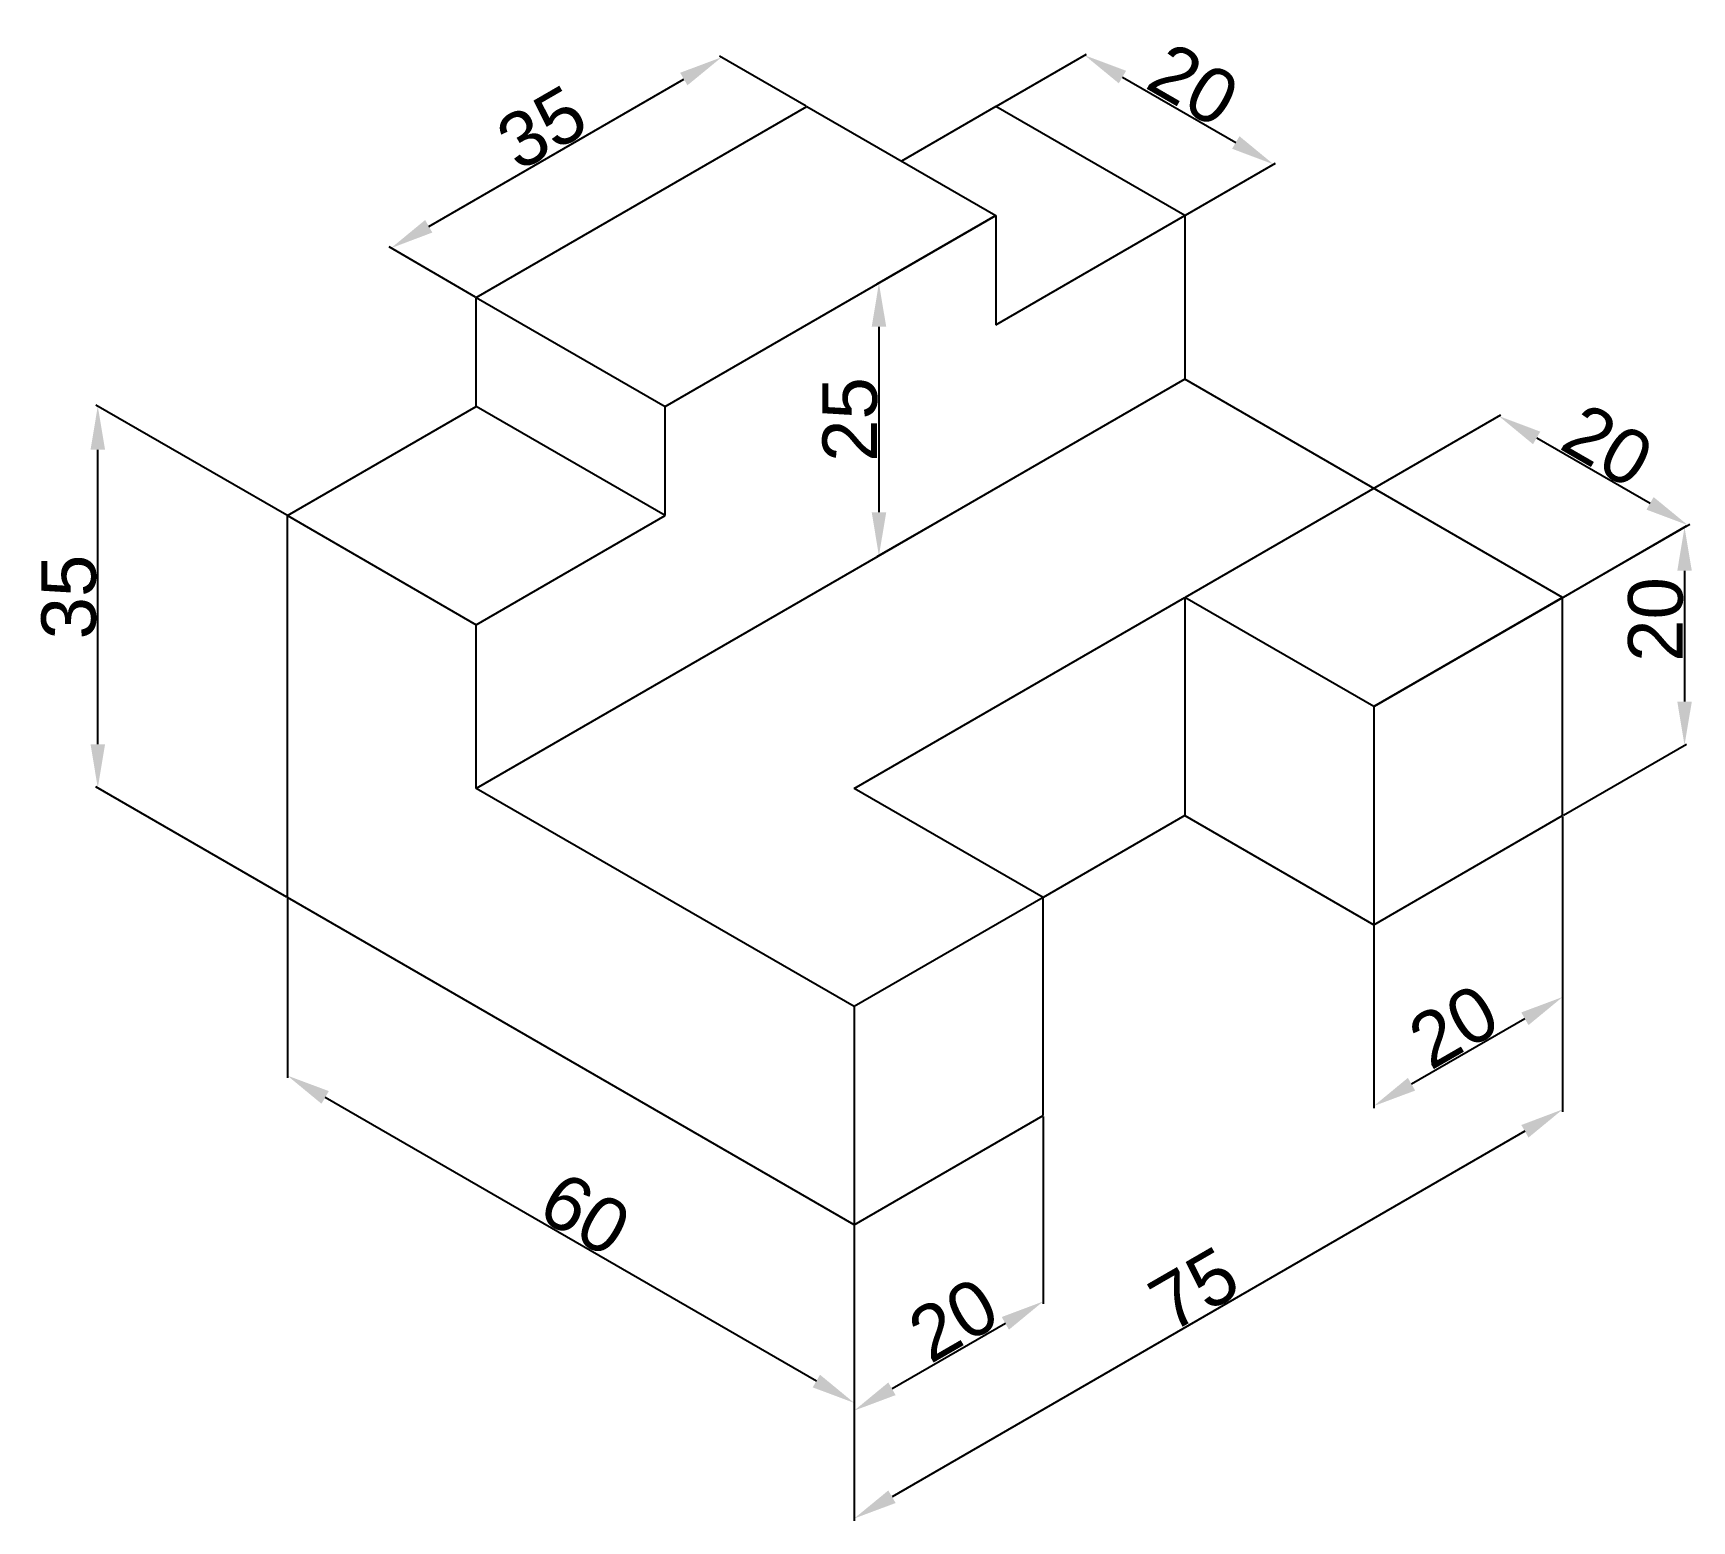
# Model space of a CAD drawing. Header units: centimetres. Extents: x 413 to 565, y 46 to 182.
import ezdxf

# ---------------------------------------------------------------- set-up
doc = ezdxf.new("R2010")
doc.units = ezdxf.units.CM
doc.header["$MEASUREMENT"] = 0
doc.styles.get("Standard").update_dxf_attribs({"font": 'arial.ttf'})
doc.dimstyles.get("Standard").update_dxf_attribs({"dimtxt": 5, "dimasz": 4, "dimexe": 0.18, "dimexo": 0.0625, "dimgap": 0.09, "dimtad": 1, "dimdec": 0, "dimzin": 0, "dimdsep": 46, "dimtxsty": 'Standard', "dimcen": 0.09, "dimclrd": 2, "dimclre": 2, "dimclrt": 2, "dimadec": 0, "dimazin": 0, "dimtfac": 1, "dimtdec": 0, "dimtofl": 0, "dimtmove": 0, "dimatfit": 3, "dimfxl": 1, "dimtfillclr": 2, "dimtolj": 1, "dimtzin": 0, "dimarcsym": 0})

# ---------------------------------------------------------------- blocks, each defined once
blk = doc.blocks.new('*D17')
at = {"color": 2, "lineweight": -2, "transparency": 16777216}
for p, q in [((483.76, 175.73), (475.82, 180.32)), ((449.15, 164.71), (472.53, 178.21)), ((453.45, 158.23), (445.51, 162.82))]:
    blk.add_line(p, q, dxfattribs=at)
at = {"color": 2, "transparency": 16777216}
for points in [[(472.2, 178.79), (472.87, 177.64), (476, 180.21)], [(448.82, 165.29), (449.48, 164.14), (445.69, 162.71)]]:
    blk.add_solid(points, dxfattribs=at)
at = {"layer": 'Defpoints', "color": 0, "transparency": 16777216}
for p in [(476, 180.21), (483.82, 175.69), (453.51, 158.19)]:
    blk.add_point(p, dxfattribs=at)
at = {"color": 2, "transparency": 16777216, "insert": (459.52, 173.75), "char_height": 5, "attachment_point": 5, "rotation": 30}
blk.add_mtext('\\A1;35', dxfattribs=at)
blk = doc.blocks.new('*D18')
at = {"color": 2, "lineweight": -2, "transparency": 16777216}
for p, q in [((501.08, 165.66), (490.24, 159.4)), ((490.42, 155.5), (490.42, 138.5)), ((501.08, 140.66), (490.24, 134.4))]:
    blk.add_line(p, q, dxfattribs=at)
at = {"color": 2, "transparency": 16777216}
for points in [[(489.76, 155.5), (491.09, 155.5), (490.42, 159.5)], [(489.76, 138.5), (491.09, 138.5), (490.42, 134.5)]]:
    blk.add_solid(points, dxfattribs=at)
at = {"layer": 'Defpoints', "color": 0, "transparency": 16777216}
for p in [(501.14, 165.69), (501.14, 140.69), (490.42, 134.5)]:
    blk.add_point(p, dxfattribs=at)
at = {"color": 2, "transparency": 16777216, "insert": (487.78, 147), "char_height": 5, "attachment_point": 5, "rotation": 90}
blk.add_mtext('\\A1;25', dxfattribs=at)
blk = doc.blocks.new('*D19')
at = {"color": 2, "lineweight": -2, "transparency": 16777216}
for p, q in [((501.2, 175.73), (509.46, 180.5)), ((512.75, 178.39), (523.14, 172.39)), ((518.53, 165.73), (526.78, 170.5))]:
    blk.add_line(p, q, dxfattribs=at)
at = {"color": 2, "transparency": 16777216}
for points in [[(513.08, 178.97), (512.41, 177.82), (509.28, 180.39)], [(523.47, 172.97), (522.8, 171.82), (526.6, 170.39)]]:
    blk.add_solid(points, dxfattribs=at)
at = {"layer": 'Defpoints', "color": 0, "transparency": 16777216}
for p in [(501.14, 175.69), (526.6, 170.39), (518.46, 165.69)]:
    blk.add_point(p, dxfattribs=at)
at = {"color": 2, "transparency": 16777216, "insert": (519.26, 177.68), "char_height": 5, "attachment_point": 5, "rotation": 330}
blk.add_mtext('\\A1;20', dxfattribs=at)
blk = doc.blocks.new('*D20')
at = {"color": 2, "lineweight": -2, "transparency": 16777216}
for p, q in [((518.53, 130.73), (547.43, 147.42)), ((550.72, 145.32), (561.11, 139.32)), ((535.85, 120.73), (564.75, 137.42))]:
    blk.add_line(p, q, dxfattribs=at)
at = {"color": 2, "transparency": 16777216}
for points in [[(551.05, 145.89), (550.38, 144.74), (547.25, 147.32)], [(561.44, 139.89), (560.78, 138.74), (564.57, 137.32)]]:
    blk.add_solid(points, dxfattribs=at)
at = {"layer": 'Defpoints', "color": 0, "transparency": 16777216}
for p in [(564.57, 137.32), (518.46, 130.69), (535.78, 120.69)]:
    blk.add_point(p, dxfattribs=at)
at = {"color": 2, "transparency": 16777216, "insert": (557.23, 144.6), "char_height": 5, "attachment_point": 5, "rotation": 330}
blk.add_mtext('\\A1;20', dxfattribs=at)
blk = doc.blocks.new('*D21')
at = {"color": 2, "lineweight": -2, "transparency": 16777216}
for p, q in [((553.17, 130.73), (564.45, 137.25)), ((564.27, 133.14), (564.27, 121.14)), ((553.17, 110.73), (564.45, 117.25))]:
    blk.add_line(p, q, dxfattribs=at)
at = {"color": 2, "transparency": 16777216}
for points in [[(563.61, 133.14), (564.94, 133.14), (564.27, 137.14)], [(563.61, 121.14), (564.94, 121.14), (564.27, 117.14)]]:
    blk.add_solid(points, dxfattribs=at)
at = {"layer": 'Defpoints', "color": 0, "transparency": 16777216}
for p in [(553.1, 130.69), (564.27, 117.14), (553.1, 110.69)]:
    blk.add_point(p, dxfattribs=at)
at = {"color": 2, "transparency": 16777216, "insert": (561.63, 128.67), "char_height": 5, "attachment_point": 5, "rotation": 90}
blk.add_mtext('\\A1;20', dxfattribs=at)
blk = doc.blocks.new('*D22')
at = {"color": 2, "lineweight": -2, "transparency": 16777216}
for p, q in [((553.1, 110.62), (553.1, 93.86)), ((535.78, 100.62), (535.78, 83.86)), ((549.64, 92.07), (539.25, 86.07))]:
    blk.add_line(p, q, dxfattribs=at)
at = {"color": 2, "transparency": 16777216}
for points in [[(549.31, 92.65), (549.97, 91.49), (553.1, 94.07)], [(538.91, 86.65), (539.58, 85.49), (535.78, 84.07)]]:
    blk.add_solid(points, dxfattribs=at)
at = {"layer": 'Defpoints', "color": 0, "transparency": 16777216}
for p in [(553.1, 110.69), (535.78, 100.69), (535.78, 84.07)]:
    blk.add_point(p, dxfattribs=at)
at = {"color": 2, "transparency": 16777216, "insert": (543.12, 91.36), "char_height": 5, "attachment_point": 5, "rotation": 30}
blk.add_mtext('\\A1;20', dxfattribs=at)
blk = doc.blocks.new('*D23')
at = {"color": 2, "lineweight": -2, "transparency": 16777216}
for p, q in [((505.47, 83.12), (505.47, 65.94)), ((488.15, 73.12), (488.15, 55.94)), ((502.01, 64.15), (491.62, 58.15))]:
    blk.add_line(p, q, dxfattribs=at)
at = {"color": 2, "transparency": 16777216}
for points in [[(501.68, 64.73), (502.34, 63.57), (505.47, 66.15)], [(491.28, 58.73), (491.95, 57.57), (488.15, 56.15)]]:
    blk.add_solid(points, dxfattribs=at)
at = {"layer": 'Defpoints', "color": 0, "transparency": 16777216}
for p in [(505.47, 83.19), (488.15, 73.19), (488.15, 56.15)]:
    blk.add_point(p, dxfattribs=at)
at = {"color": 2, "transparency": 16777216, "insert": (497.26, 64.46), "char_height": 5, "attachment_point": 5, "rotation": 30}
blk.add_mtext('\\A1;20', dxfattribs=at)
blk = doc.blocks.new('*D24')
at = {"color": 2, "lineweight": -2, "transparency": 16777216}
for p, q in [((553.1, 110.62), (553.1, 83.55)), ((549.64, 81.76), (491.62, 48.26)), ((488.15, 73.12), (488.15, 46.05))]:
    blk.add_line(p, q, dxfattribs=at)
at = {"color": 2, "transparency": 16777216}
for points in [[(549.31, 82.33), (549.97, 81.18), (553.1, 83.76)], [(491.28, 48.83), (491.95, 47.68), (488.15, 46.26)]]:
    blk.add_solid(points, dxfattribs=at)
at = {"layer": 'Defpoints', "color": 0, "transparency": 16777216}
for p in [(553.1, 110.69), (488.15, 73.19), (488.15, 46.26)]:
    blk.add_point(p, dxfattribs=at)
at = {"color": 2, "transparency": 16777216, "insert": (519.31, 67.29), "char_height": 5, "attachment_point": 5, "rotation": 30}
blk.add_mtext('\\A1;75', dxfattribs=at)
blk = doc.blocks.new('*D25')
at = {"color": 2, "lineweight": -2, "transparency": 16777216}
for p, q in [((436.19, 103.12), (436.19, 86.65)), ((484.69, 58.86), (439.65, 84.86)), ((488.15, 73.12), (488.15, 56.65))]:
    blk.add_line(p, q, dxfattribs=at)
at = {"color": 2, "transparency": 16777216}
for points in [[(439.99, 85.44), (439.32, 84.28), (436.19, 86.86)], [(485.02, 59.44), (484.35, 58.28), (488.15, 56.86)]]:
    blk.add_solid(points, dxfattribs=at)
at = {"layer": 'Defpoints', "color": 0, "transparency": 16777216}
for p in [(436.19, 103.19), (436.19, 86.86), (488.15, 73.19)]:
    blk.add_point(p, dxfattribs=at)
at = {"color": 2, "transparency": 16777216, "insert": (463.49, 74.15), "char_height": 5, "attachment_point": 5, "rotation": 330}
blk.add_mtext('\\A1;60', dxfattribs=at)
blk = doc.blocks.new('*D26')
at = {"color": 2, "lineweight": -2, "transparency": 16777216}
for p, q in [((436.13, 138.23), (418.63, 148.33)), ((418.81, 117.23), (418.81, 144.23)), ((436.13, 103.23), (418.63, 113.33))]:
    blk.add_line(p, q, dxfattribs=at)
at = {"color": 2, "transparency": 16777216}
for points in [[(418.15, 144.23), (419.48, 144.23), (418.81, 148.23)], [(418.15, 117.23), (419.48, 117.23), (418.81, 113.23)]]:
    blk.add_solid(points, dxfattribs=at)
at = {"layer": 'Defpoints', "color": 0, "transparency": 16777216}
for p in [(418.81, 148.23), (436.19, 138.19), (436.19, 103.19)]:
    blk.add_point(p, dxfattribs=at)
at = {"color": 2, "transparency": 16777216, "insert": (416.17, 130.73), "char_height": 5, "attachment_point": 5, "rotation": 90}
blk.add_mtext('\\A1;35', dxfattribs=at)

msp = doc.modelspace()

# ---------------------------------------------------------------- linework, layer by layer
for p, q in [((453.51, 158.19), (483.82, 175.69)), ((483.82, 175.69), (501.14, 165.69)), ((501.14, 175.69), (492.48, 170.69)), ((518.46, 165.69), (501.14, 175.69)), ((470.83, 148.19), (501.14, 165.69)), ((501.14, 165.69), (501.14, 155.69)), ((501.14, 155.69), (518.46, 165.69)), ((518.46, 165.69), (518.46, 150.69)), ((453.51, 148.19), (453.51, 158.19)), ((453.51, 158.19), (470.83, 148.19)), ((518.46, 150.69), (453.51, 113.19)), ((553.1, 130.69), (518.46, 150.69)), ((436.19, 138.19), (453.51, 148.19)), ((470.83, 138.19), (453.51, 148.19)), ((470.83, 138.19), (470.83, 148.19)), ((436.19, 103.19), (436.19, 138.19)), ((436.19, 138.19), (453.51, 128.19)), ((453.51, 128.19), (470.83, 138.19)), ((488.15, 113.19), (518.46, 130.69)), ((518.46, 130.69), (518.46, 110.69)), ((535.78, 120.69), (518.46, 130.69)), ((553.1, 130.69), (535.78, 120.69)), ((553.1, 110.69), (553.1, 130.69)), ((453.51, 113.19), (453.51, 128.19)), ((535.78, 120.69), (535.78, 100.69)), ((488.15, 93.19), (453.51, 113.19)), ((505.47, 103.19), (488.15, 113.19)), ((518.46, 110.69), (505.47, 103.19)), ((518.46, 110.69), (535.78, 100.69)), ((535.78, 100.69), (553.1, 110.69)), ((488.15, 73.19), (436.19, 103.19)), ((505.47, 103.19), (488.15, 93.19)), ((505.47, 83.19), (505.47, 103.19)), ((488.15, 93.19), (488.15, 73.19)), ((488.15, 73.19), (505.47, 83.19))]:
    msp.add_line(p, q)

# ---------------------------------------------------------------- dimensions: what is measured, and where the dimension line sits
for p1, p2, distance, picture, middle in [((501.14, 175.69), (518.46, 165.69), 8.14, '*D19', (519.26, 177.68)), ((453.51, 158.19), (483.82, 175.69), 7.83, '*D17', (459.52, 173.75)), ((518.46, 130.69), (535.78, 120.69), 28.79, '*D20', (557.23, 144.6)), ((553.1, 110.69), (488.15, 73.19), 23.33, '*D24', (519.31, 67.29)), ((553.1, 110.69), (535.78, 100.69), 14.4, '*D22', (543.12, 91.36)), ((488.15, 73.19), (436.19, 103.19), 14.15, '*D25', (463.49, 74.15))]:
    dim = msp.add_aligned_dim(p1=p1, p2=p2, distance=distance, dimstyle='Standard')
    dim.commit()
    dim.dimension.update_dxf_attribs({"geometry": picture, "text_midpoint": middle})
for base, p1, p2, picture, middle in [((490.42, 134.5), (501.14, 165.69), (501.14, 140.69), '*D18', (487.78, 147)), ((418.81, 148.23), (436.19, 103.19), (436.19, 138.19), '*D26', (416.17, 130.73))]:
    dim = msp.add_linear_dim(base=base, p1=p1, p2=p2, angle=90, dimstyle='Standard')
    dim.commit()
    dim.dimension.update_dxf_attribs({"geometry": picture, "text_midpoint": middle})
for base, p1, p2, angle, picture, middle, dimtype in [((564.27, 117.14), (553.1, 130.69), (553.1, 110.69), 90, '*D21', (564.27, 128.67), 160), ((488.15, 56.15), (505.47, 83.19), (488.15, 73.19), 210, '*D23', (498.58, 62.17), 161)]:
    dim = msp.add_linear_dim(base=base, p1=p1, p2=p2, angle=angle, dimstyle='Standard')
    dim.commit()
    dim.dimension.update_dxf_attribs({"geometry": picture, "text_midpoint": middle, "dimtype": dimtype})

doc.saveas('drawing.dxf')
